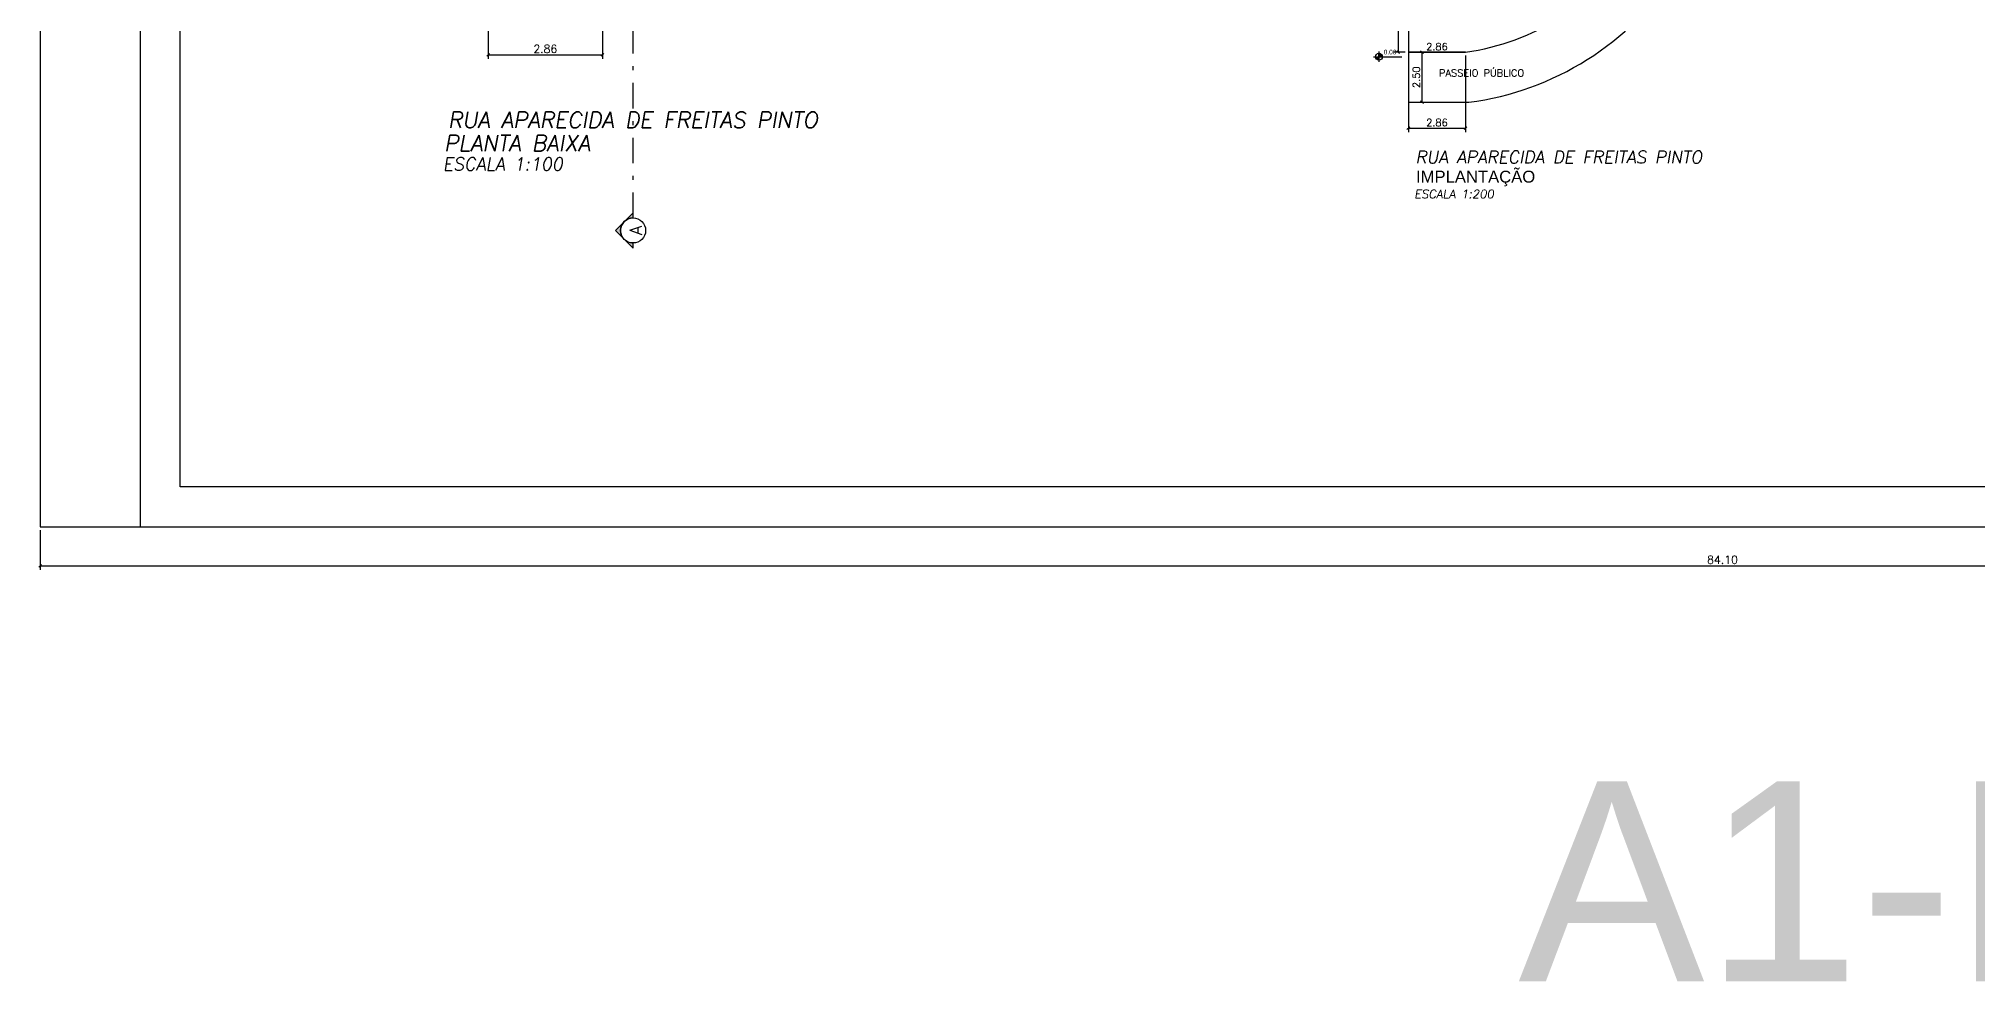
# Model space of a CAD drawing. Header units: metres. Extents: x 2690 to 3939, y 743 to 1123.
# Drawn here: x 3642.81 to 3691.26, y 743.16 to 766.79 of the extents above; entities that cross this region are included whole.
import ezdxf

# ---------------------------------------------------------------- set-up
doc = ezdxf.new("R2010")
doc.units = ezdxf.units.M
doc.header["$PDMODE"] = 35
doc.linetypes.add('DASHDOT2', pattern=[12.7, 6.35, -3.175, 0, -3.175])
doc.linetypes.add('HIDDEN', pattern=[0.375, 0.25, -0.125])
for name, color, linetype in [('01', 1, 'Continuous'), ('02', 2, 'Continuous'), ('03', 3, 'Continuous'), ('04', 4, 'Continuous'), ('_muro', 2, 'Continuous'), ('A CONSTRUIR', 10, 'Continuous'), ('FOLHA', 7, 'Continuous'), ('FOLHA - MARGEM', 3, 'Continuous'), ('FOLHA - TITULO', 4, 'Continuous'), ('TEXTO', 2, 'Continuous')]:
    doc.layers.add(name, color=color, linetype=linetype)
doc.layers.add('COTA', color=2, linetype='Continuous', lineweight=0)
doc.styles.add('ROMA', font='romans.shx')
doc.styles.add('ROMANS', font='arial.ttf')
doc.dimstyles.new('CORTE', dxfattribs={"dimscale": 0, "dimtxt": 0.2, "dimasz": 0.07, "dimexe": 0.1, "dimexo": 0.08, "dimgap": 0.05, "dimtad": 1, "dimzin": 4, "dimdsep": 46, "dimtxsty": 'ROMA', "dimblk": 'OBLIQUE', "dimcen": 0, "dimclrd": 1, "dimclre": 1, "dimclrt": 2, "dimaunit": 1, "dimadec": 0, "dimazin": 0, "dimtfac": 1, "dimtofl": 0, "dimtmove": 0, "dimatfit": 3, "dimldrblk": 'OBLIQUE', "dimfxl": 0.1, "dimtolj": 1, "dimtzin": 0, "dimarcsym": 0})
doc.dimstyles.new('IMPLANTAÇÃO', dxfattribs={"dimscale": 0, "dimtxt": 0.18, "dimasz": 0.07, "dimexe": 0.1, "dimexo": 0.08, "dimgap": 0.05, "dimtad": 1, "dimlfac": 2, "dimzin": 4, "dimdsep": 46, "dimtxsty": 'ROMA', "dimblk": 'OBLIQUE', "dimcen": 0, "dimclrd": 1, "dimclre": 1, "dimclrt": 2, "dimaunit": 1, "dimadec": 0, "dimazin": 0, "dimtfac": 1, "dimtofl": 0, "dimtmove": 0, "dimatfit": 3, "dimldrblk": 'OBLIQUE', "dimfxl": 0.1, "dimtolj": 1, "dimtzin": 0, "dimarcsym": 0})
doc.dimstyles.new('IMPLANTAÇÃO SEM LINHA', dxfattribs={"dimscale": 0, "dimtxt": 0.18, "dimasz": 0.07, "dimexe": 0.1, "dimexo": 0.08, "dimgap": 0.05, "dimtad": 1, "dimlfac": 2, "dimzin": 4, "dimdsep": 46, "dimtxsty": 'ROMA', "dimblk": 'OBLIQUE', "dimcen": 0, "dimse1": 1, "dimse2": 1, "dimsd1": 1, "dimsd2": 1, "dimclrd": 1, "dimclre": 1, "dimclrt": 2, "dimaunit": 1, "dimadec": 0, "dimazin": 0, "dimtfac": 1, "dimtofl": 0, "dimtmove": 0, "dimatfit": 3, "dimldrblk": 'OBLIQUE', "dimfxl": 0.1, "dimtolj": 1, "dimtzin": 0, "dimarcsym": 0})

# ---------------------------------------------------------------- blocks, each defined once
blk = doc.blocks.new('_Oblique')
at = {"color": 0, "linetype": 'ByBlock', "lineweight": -2}
blk.add_line((-0.5, -0.5), (0.5, 0.5), dxfattribs=at)
blk = doc.blocks.new('*D11')
at = {"layer": '_muro', "color": 1, "lineweight": -2, "transparency": 16777216}
for p, q in [((3642.845, 754.507), (3642.845, 753.517)), ((3726.945, 754.507), (3726.945, 753.517)), ((3642.845, 753.617), (3726.945, 753.617))]:
    blk.add_line(p, q, dxfattribs=at)
at = {"layer": 'DEFPOINTS', "color": 0, "transparency": 16777216}
for p in [(3642.845, 754.587), (3726.945, 754.587), (3726.945, 753.617)]:
    blk.add_point(p, dxfattribs=at)
at = {"layer": '_muro', "color": 1, "lineweight": -2, "transparency": 16777216, "xscale": 0.07, "yscale": 0.07, "zscale": 0.07, "rotation": 180}
blk.add_blockref('_Oblique', (3642.845, 753.617), dxfattribs=at)
at = {"layer": '_muro', "color": 1, "lineweight": -2, "transparency": 16777216, "xscale": 0.07, "yscale": 0.07, "zscale": 0.07}
blk.add_blockref('_Oblique', (3726.945, 753.617), dxfattribs=at)
at = {"layer": '_muro', "color": 2, "transparency": 16777216, "insert": (3684.895, 753.767), "char_height": 0.2, "attachment_point": 5, "style": 'ROMA'}
blk.add_mtext('\\A1;84.10', dxfattribs=at)
blk = doc.blocks.new('*D51')
at = {"layer": 'COTA', "color": 1, "lineweight": -2, "transparency": 16777216}
for p, q in [((3654.041, 769.956), (3654.041, 766.286)), ((3656.901, 769.956), (3656.901, 766.286)), ((3654.041, 766.386), (3656.901, 766.386))]:
    blk.add_line(p, q, dxfattribs=at)
at = {"layer": 'DEFPOINTS', "color": 0, "transparency": 16777216}
for p in [(3654.041, 770.036), (3656.901, 770.036), (3656.901, 766.386)]:
    blk.add_point(p, dxfattribs=at)
at = {"layer": 'COTA', "color": 1, "lineweight": -2, "transparency": 16777216, "xscale": 0.07, "yscale": 0.07, "zscale": 0.07, "rotation": 180}
blk.add_blockref('_Oblique', (3654.041, 766.386), dxfattribs=at)
at = {"layer": 'COTA', "color": 1, "lineweight": -2, "transparency": 16777216, "xscale": 0.07, "yscale": 0.07, "zscale": 0.07}
blk.add_blockref('_Oblique', (3656.901, 766.386), dxfattribs=at)
at = {"layer": 'COTA', "color": 2, "transparency": 16777216, "insert": (3655.471, 766.536), "char_height": 0.2, "attachment_point": 5, "style": 'ROMA'}
blk.add_mtext('\\A1;2.86', dxfattribs=at)
blk = doc.blocks.new('*D110')
at = {"layer": 'A CONSTRUIR', "color": 1, "lineweight": -2, "transparency": 16777216}
for p, q in [((3677.122, 766.452), (3677.482, 766.452)), ((3677.382, 766.452), (3677.382, 765.202)), ((3677.122, 765.202), (3677.482, 765.202))]:
    blk.add_line(p, q, dxfattribs=at)
at = {"layer": 'DEFPOINTS', "color": 0, "transparency": 16777216}
for p in [(3677.042, 766.452), (3677.042, 765.202), (3677.382, 765.202)]:
    blk.add_point(p, dxfattribs=at)
at = {"layer": 'A CONSTRUIR', "color": 1, "lineweight": -2, "transparency": 16777216, "xscale": 0.07, "yscale": 0.07, "zscale": 0.07}
for p, rotation in [((3677.382, 766.452), 90), ((3677.382, 765.202), 270)]:
    blk.add_blockref('_Oblique', p, dxfattribs=dict(at, rotation=rotation))
at = {"layer": 'A CONSTRUIR', "color": 2, "transparency": 16777216, "insert": (3677.242, 765.827), "char_height": 0.18, "attachment_point": 5, "rotation": 90, "style": 'ROMA'}
blk.add_mtext('\\A1;2.50', dxfattribs=at)
blk = doc.blocks.new('*D119')
at = {"layer": 'A CONSTRUIR', "color": 1, "lineweight": -2, "transparency": 16777216}
for p, q in [((3676.962, 768.952), (3676.687, 768.952)), ((3676.787, 768.952), (3676.787, 766.452)), ((3676.962, 766.452), (3676.687, 766.452))]:
    blk.add_line(p, q, dxfattribs=at)
at = {"layer": 'DEFPOINTS', "color": 0, "transparency": 16777216}
for p in [(3677.042, 768.952), (3676.787, 766.452), (3677.042, 766.452)]:
    blk.add_point(p, dxfattribs=at)
at = {"layer": 'A CONSTRUIR', "color": 1, "lineweight": -2, "transparency": 16777216, "xscale": 0.07, "yscale": 0.07, "zscale": 0.07}
for p, rotation in [((3676.787, 768.952), 90), ((3676.787, 766.452), 270)]:
    blk.add_blockref('_Oblique', p, dxfattribs=dict(at, rotation=rotation))
at = {"layer": 'A CONSTRUIR', "color": 2, "transparency": 16777216, "insert": (3676.647, 767.702), "char_height": 0.18, "attachment_point": 5, "rotation": 90, "style": 'ROMA'}
blk.add_mtext('\\A1;5.00', dxfattribs=at)
blk = doc.blocks.new('*D121')
at = {"layer": 'A CONSTRUIR', "color": 1, "lineweight": -2, "transparency": 16777216}
for p, q in [((3677.042, 766.372), (3677.042, 764.454)), ((3678.472, 766.372), (3678.472, 764.454)), ((3677.042, 764.554), (3678.472, 764.554))]:
    blk.add_line(p, q, dxfattribs=at)
at = {"layer": 'DEFPOINTS', "color": 0, "transparency": 16777216}
for p in [(3677.042, 766.452), (3678.472, 766.452), (3678.472, 764.554)]:
    blk.add_point(p, dxfattribs=at)
at = {"layer": 'A CONSTRUIR', "color": 1, "lineweight": -2, "transparency": 16777216, "xscale": 0.07, "yscale": 0.07, "zscale": 0.07, "rotation": 180}
blk.add_blockref('_Oblique', (3677.042, 764.554), dxfattribs=at)
at = {"layer": 'A CONSTRUIR', "color": 1, "lineweight": -2, "transparency": 16777216, "xscale": 0.07, "yscale": 0.07, "zscale": 0.07}
blk.add_blockref('_Oblique', (3678.472, 764.554), dxfattribs=at)
at = {"layer": 'A CONSTRUIR', "color": 2, "transparency": 16777216, "insert": (3677.757, 764.694), "char_height": 0.18, "attachment_point": 5, "style": 'ROMA'}
blk.add_mtext('\\A1;2.86', dxfattribs=at)
blk = doc.blocks.new('*D225')
at = {"layer": 'DEFPOINTS', "color": 0, "transparency": 16777216}
for p in [(3677.042, 766.452), (3677.042, 766.452), (3678.472, 766.452)]:
    blk.add_point(p, dxfattribs=at)
at = {"layer": '_muro', "color": 2, "transparency": 16777216, "insert": (3677.757, 766.592), "char_height": 0.18, "attachment_point": 5, "style": 'ROMA'}
blk.add_mtext('\\A1;2.86', dxfattribs=at)
blk = doc.blocks.new('*D231')
at = {"layer": 'DEFPOINTS', "color": 0, "linetype": 'HIDDEN', "transparency": 16777216}
for p in [(3677.042, 768.952), (3677.347, 768.952), (3677.042, 766.452)]:
    blk.add_point(p, dxfattribs=at)
at = {"layer": '04', "color": 2, "linetype": 'HIDDEN', "transparency": 16777216, "insert": (3677.207, 767.702), "char_height": 0.18, "attachment_point": 5, "rotation": 90, "style": 'ROMA'}
blk.add_mtext('\\A1;5.00', dxfattribs=at)

msp = doc.modelspace()

# ---------------------------------------------------------------- hatches: boundary and pattern name
at = {"layer": '01', "linetype": 'DASHDOT2', "ltscale": 0.1}
h = msp.add_hatch(color=2, dxfattribs=at)
edge = h.paths.add_edge_path()
edge.add_line((3657.665, 762.3088), (3657.665, 762.4383))
edge.add_line((3657.665, 762.4383), (3657.2231, 761.9963))
edge.add_line((3657.2231, 761.9963), (3657.665, 761.5544))
edge.add_line((3657.665, 761.5544), (3657.665, 761.6838))
edge.add_arc((3657.665, 761.9963), 0.3125, 90, 270, ccw=False)
at = {"layer": '02'}
h = msp.add_hatch(color=256, dxfattribs=at)
h.paths.add_polyline_path([(3676.3067, 766.3382), (3676.3067, 766.2518, -0.4142136), (3676.2203, 766.3382), (3676.3067, 766.3382)])
h.paths.add_polyline_path([(3676.3067, 766.3382), (3676.3067, 766.4246, -0.4142136), (3676.3931, 766.3382), (3676.3067, 766.3382)])

# ---------------------------------------------------------------- linework, layer by layer
at = {"color": 2}
msp.add_line((3676.3067, 766.2518), (3676.3067, 766.4246), dxfattribs=at)
msp.add_circle((3676.3067, 766.3382), 0.0864, dxfattribs=at)
at = {"layer": '01', "color": 2, "linetype": 'DASHDOT2', "ltscale": 0.1}
msp.add_line((3657.665, 762.3088), (3657.665, 804.8315), dxfattribs=at)
msp.add_lwpolyline([(3657.665, 762.3088), (3657.665, 762.4383), (3657.2231, 761.9963), (3657.665, 761.5544), (3657.665, 761.6838, -1)], format="xyb", close=True, dxfattribs=at)
at = {"layer": '01', "color": 2, "ltscale": 0.1}
msp.add_circle((3657.665, 761.9963), 0.3125, dxfattribs=at)
at = {"layer": '02'}
for p, q in [((3676.1704, 766.3382), (3676.882, 766.3382)), ((3676.3067, 766.4668), (3676.3067, 766.2096)), ((3676.3067, 766.4668), (3676.3067, 766.2096))]:
    msp.add_line(p, q, dxfattribs=at)
msp.add_lwpolyline([(3688.4024, 781.4521), (3677.0424, 781.4521), (3677.0424, 766.4521), (3678.4724, 766.4521, 0.2126278), (3682.6536, 769.0827)], format="xyb", close=True, dxfattribs=at)
at = {"layer": '02', "flags": 128}
msp.add_lwpolyline([(3678.5575, 765.2021, 0.219601), (3683.7482, 768.4719), (3689.536, 780.9252)], format="xyb", dxfattribs=at)
msp.add_lwpolyline([(3678.4724, 766.4521), (3677.0424, 766.4521), (3677.0424, 765.2021), (3678.5575, 765.2021)], dxfattribs=at)
at = {"layer": 'FOLHA'}
for p in [(3645.3446, 813.9874), (3642.8446, 754.5874)]:
    msp.add_line(p, (3645.3446, 754.5874), dxfattribs=at)
msp.add_lwpolyline([(3645.3446, 754.5874), (3726.9446, 754.5874), (3726.9446, 813.9874), (3642.8446, 813.9874), (3642.8446, 754.5874)], dxfattribs=at)
at = {"layer": 'FOLHA - MARGEM', "linetype": 'Continuous'}
for p, q in [((3646.3446, 755.5874), (3646.3446, 812.9874)), ((3705.9446, 755.5874), (3646.3446, 755.5874))]:
    msp.add_line(p, q, dxfattribs=at)

# ---------------------------------------------------------------- texts
at = {"color": 2, "style": 'ROMANS'}
msp.add_text(' 0.00', height=0.11664, dxfattribs=at).set_placement((3676.3812, 766.397))
at = {"layer": '02', "linetype": 'Continuous', "style": 'ROMA', "oblique": 10}
msp.add_text('ESCALA 1:200', height=0.211842, dxfattribs=at).set_placement((3677.1923, 762.8027))
at = {"layer": '03', "style": 'ROMA'}
msp.add_text('PASSEIO PÚBLICO', height=0.18, dxfattribs=at).set_placement((3677.8094, 765.8417))
at = {"layer": '03', "linetype": 'Continuous', "style": 'ROMA', "oblique": 10}
for s, p in [('RUA APARECIDA DE FREITAS PINTO', (3653.0385, 764.5603)), ('PLANTA BAIXA', (3652.9415, 763.9817))]:
    msp.add_text(s, height=0.4, dxfattribs=at).set_placement(p)
at = {"layer": '03', "color": 2, "linetype": 'Continuous', "style": 'ROMA', "oblique": 10}
msp.add_text('ESCALA 1:100', height=0.32, dxfattribs=at).set_placement((3652.9091, 763.4983))
at = {"layer": '03', "ltscale": 0.05, "style": 'ROMANS'}
msp.add_text('IMPLANTAÇÃO', height=0.297566, dxfattribs=at).set_placement((3677.2345, 763.1932))
at = {"layer": '03', "ltscale": 0.05, "style": 'ROMA', "text_generation_flag": 2}
msp.add_text('A', height=0.3, rotation=90, dxfattribs=at).set_placement((3657.8838, 762.1167))
at = {"layer": 'FOLHA - TITULO', "color": 4, "linetype": 'ByBlock', "style": 'ROMANS'}
msp.add_text('A1-Prefeitura', height=5, dxfattribs=at).set_placement((3679.7899, 743.2281))
at = {"layer": 'TEXTO', "color": 2, "ltscale": 0.05, "style": 'ROMA', "oblique": 10}
msp.add_text('RUA APARECIDA DE FREITAS PINTO', height=0.310191, dxfattribs=at).set_placement((3677.2203, 763.6754))

# ---------------------------------------------------------------- dimensions: what is measured, and where the dimension line sits
at = {"layer": '04', "color": 6, "linetype": 'HIDDEN'}
dim = msp.add_linear_dim(base=(3677.347, 768.9521), p1=(3677.0424, 766.4521), p2=(3677.0424, 768.9521), angle=90, dimstyle='IMPLANTAÇÃO SEM LINHA', override={"dimscale": 1}, dxfattribs=at)
dim.commit()
dim.dimension.update_dxf_attribs({"geometry": '*D231', "text_midpoint": (3677.207, 767.7021)})
at = {"layer": '_muro'}
for base, p1, p2, dimstyle, picture, middle in [((3677.0424, 766.4521), (3678.4724, 766.4521), (3677.0424, 766.4521), 'IMPLANTAÇÃO SEM LINHA', '*D225', (3677.7574, 766.5921)), ((3726.9446, 753.6167), (3642.8446, 754.5874), (3726.9446, 754.5874), 'CORTE', '*D11', (3684.8946, 753.7667))]:
    dim = msp.add_linear_dim(base=base, p1=p1, p2=p2, dimstyle=dimstyle, override={"dimscale": 1}, dxfattribs=at)
    dim.commit()
    dim.dimension.update_dxf_attribs({"geometry": picture, "text_midpoint": middle})
at = {"layer": 'A CONSTRUIR'}
for base, p1, p2, picture, middle in [((3676.787, 766.4521), (3677.0424, 768.9521), (3677.0424, 766.4521), '*D119', (3676.647, 767.7021)), ((3677.3818, 765.2021), (3677.0424, 766.4521), (3677.0424, 765.2021), '*D110', (3677.2418, 765.8271))]:
    dim = msp.add_linear_dim(base=base, p1=p1, p2=p2, angle=90, dimstyle='IMPLANTAÇÃO', override={"dimscale": 1}, dxfattribs=at)
    dim.commit()
    dim.dimension.update_dxf_attribs({"geometry": picture, "text_midpoint": middle})
dim = msp.add_aligned_dim(p1=(3677.0424, 766.4521), p2=(3678.4724, 766.4521), distance=-1.898, dimstyle='IMPLANTAÇÃO', override={"dimscale": 1}, dxfattribs=at)
dim.commit()
dim.dimension.update_dxf_attribs({"geometry": '*D121', "text_midpoint": (3677.7574, 764.694)})
at = {"layer": 'COTA'}
dim = msp.add_linear_dim(base=(3656.9006, 766.3859), p1=(3654.0406, 770.0357), p2=(3656.9006, 770.0357), dimstyle='CORTE', override={"dimscale": 1}, dxfattribs=at)
dim.commit()
dim.dimension.update_dxf_attribs({"geometry": '*D51', "text_midpoint": (3655.4706, 766.5359)})

doc.saveas('drawing.dxf')
